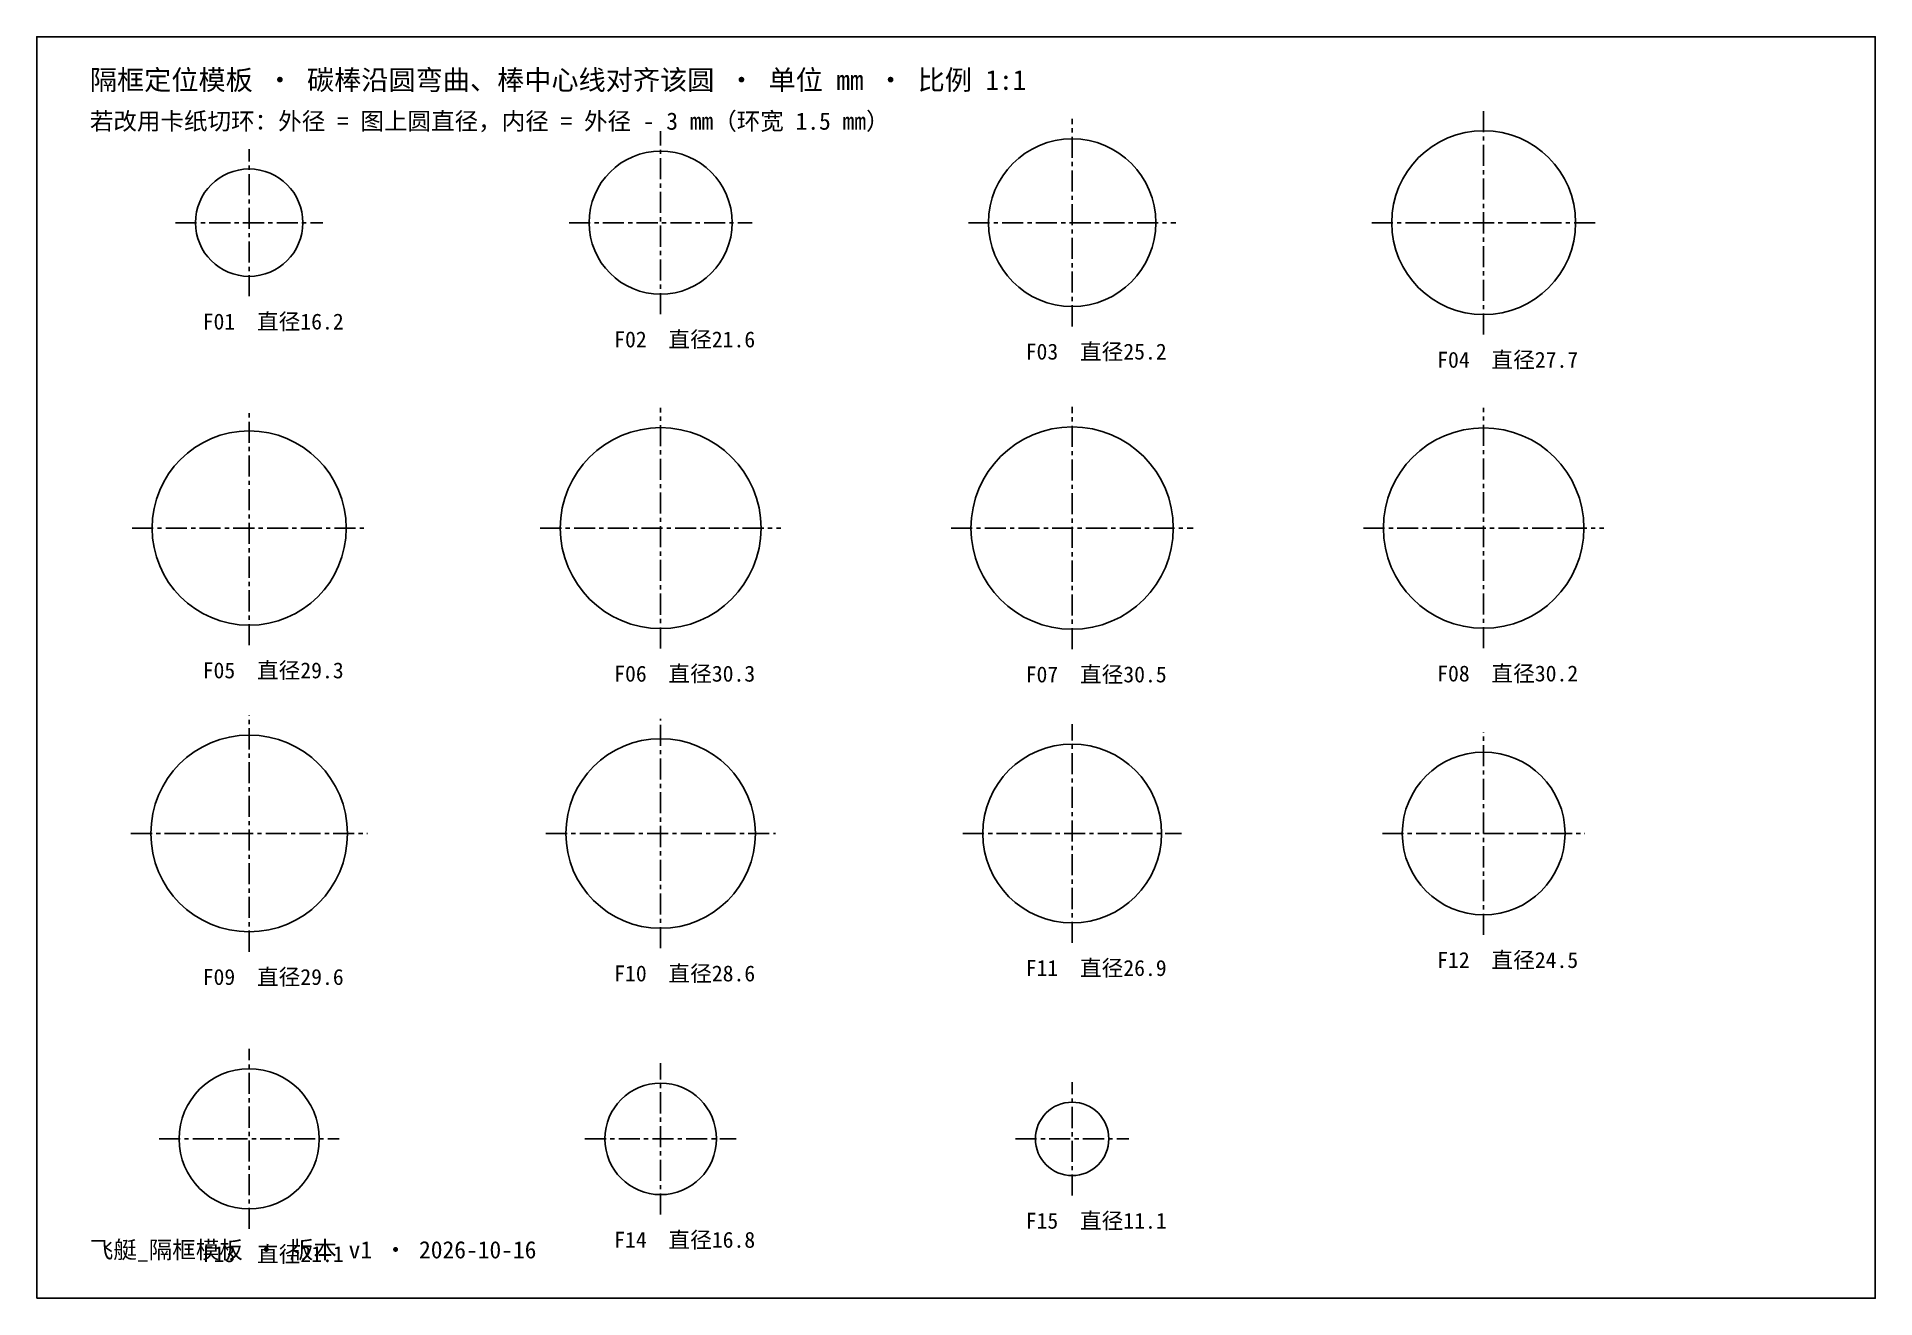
# Model space of a CAD drawing. Header units: millimetres. Extents: x 10 to 287, y 10 to 200.
import ezdxf

# ---------------------------------------------------------------- set-up
doc = ezdxf.new("R2010")
doc.units = ezdxf.units.MM
doc.linetypes.add('CENTER', pattern=[5.08, 3.175, -0.635, 0.635, -0.635])
for name, color, linetype in [('CENTER', 8, 'Continuous'), ('NOTE', 3, 'Continuous'), ('OUTLINE', 7, 'Continuous')]:
    doc.layers.add(name, color=color, linetype=linetype)
doc.styles.add('HZ', font='simhei.ttf')

msp = doc.modelspace()

# ---------------------------------------------------------------- linework, layer by layer
at = {"layer": 'CENTER', "linetype": 'CENTER'}
for p, q in [((228, 155.15), (228, 188.85)), ((104, 158.22), (104, 185.78)), ((166, 156.38), (166, 187.62)), ((42, 160.91), (42, 183.09)), ((30.91, 172), (53.09, 172)), ((90.22, 172), (117.78, 172)), ((150.38, 172), (181.62, 172)), ((211.15, 172), (244.85, 172)), ((104, 107.87), (104, 144.13)), ((166, 107.76), (166, 144.24)), ((228, 107.9), (228, 144.1)), ((42, 108.37), (42, 143.63)), ((24.37, 126), (59.63, 126)), ((85.87, 126), (122.13, 126)), ((147.76, 126), (184.24, 126)), ((209.9, 126), (246.1, 126)), ((42, 62.19), (42, 97.81)), ((104, 62.72), (104, 97.28)), ((166, 63.54), (166, 96.46)), ((228, 64.74), (228, 95.26)), ((24.19, 80), (59.81, 80)), ((86.72, 80), (121.28, 80)), ((149.54, 80), (182.46, 80)), ((212.74, 80), (243.26, 80)), ((42, 20.44), (42, 47.56)), ((104, 22.6), (104, 45.4)), ((166, 25.47), (166, 42.53)), ((28.44, 34), (55.56, 34)), ((92.6, 34), (115.4, 34)), ((157.47, 34), (174.53, 34))]:
    msp.add_line(p, q, dxfattribs=at)
at = {"layer": 'NOTE'}
msp.add_lwpolyline([(10, 10), (287, 10), (287, 200), (10, 200)], close=True, dxfattribs=at)
at = {"layer": 'OUTLINE'}
for centre, radius in [((228, 172), 13.85), ((166, 172), 12.62), ((42, 172), 8.09), ((104, 172), 10.78), ((42, 126), 14.63), ((104, 126), 15.13), ((166, 126), 15.24), ((228, 126), 15.1), ((42, 80), 14.81), ((104, 80), 14.28), ((166, 80), 13.46), ((228, 80), 12.26), ((42, 34), 10.56), ((104, 34), 8.4), ((166, 34), 5.53)]:
    msp.add_circle(centre, radius, dxfattribs=at)

# ---------------------------------------------------------------- texts
at = {"layer": 'NOTE', "style": 'HZ'}
for s, height, p in [('隔框定位模板 · 碳棒沿圆弯曲、棒中心线对齐该圆 · 单位 mm · 比例 1:1', 3, (18, 192)), ('若改用卡纸切环：外径 = 图上圆直径，内径 = 外径 - 3 mm（环宽 1.5 mm）', 2.6, (18, 186)), ('F01  直径16.2', 2.4, (35, 155.91)), ('F02  直径21.6', 2.4, (97, 153.22)), ('F03  直径25.2', 2.4, (159, 151.38)), ('F04  直径27.7', 2.4, (221, 150.15)), ('F05  直径29.3', 2.4, (35, 103.37)), ('F06  直径30.3', 2.4, (97, 102.87)), ('F07  直径30.5', 2.4, (159, 102.76)), ('F08  直径30.2', 2.4, (221, 102.9)), ('F11  直径26.9', 2.4, (159, 58.54)), ('F12  直径24.5', 2.4, (221, 59.74)), ('F09  直径29.6', 2.4, (35, 57.19)), ('F10  直径28.6', 2.4, (97, 57.72)), ('F15  直径11.1', 2.4, (159, 20.47)), ('F14  直径16.8', 2.4, (97, 17.6)), ('飞艇_隔框模板 · 版本 v1 · 2026-10-16', 2.6, (18, 16)), ('F13  直径21.1', 2.4, (35, 15.44))]:
    msp.add_text(s, height=height, dxfattribs=at).set_placement(p)

doc.saveas('drawing.dxf')
